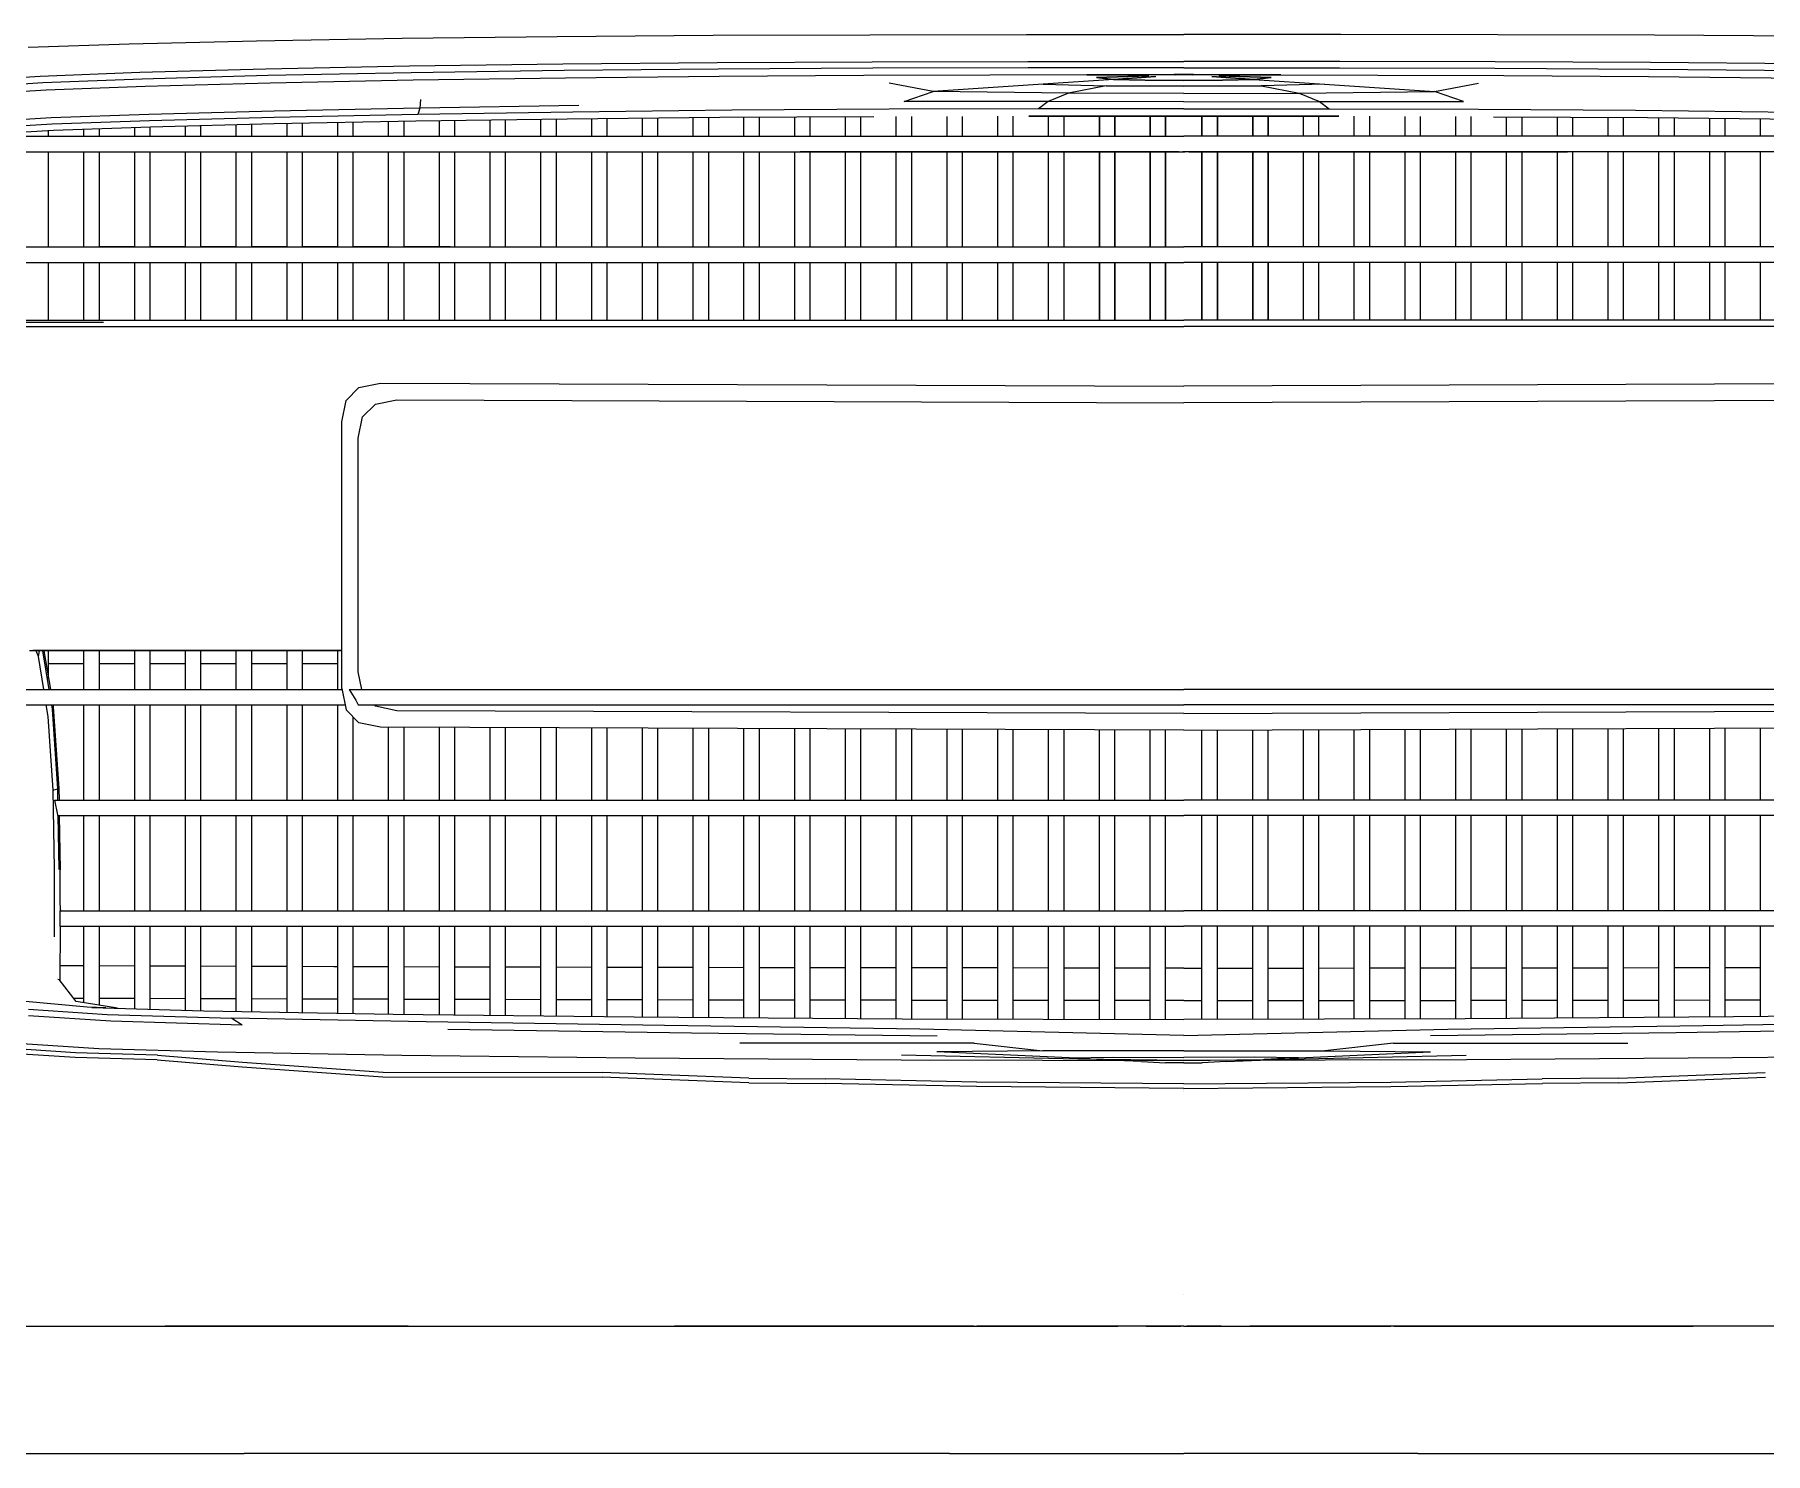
# Model space of a CAD drawing. Header units: millimetres. Extents: x -974 to 1019, y -38 to 1439.
# Drawn here: x -299.3 to 185.6, y 170.8 to 568.2 of the extents above; entities that cross this region are included whole.
import ezdxf

# ---------------------------------------------------------------- set-up
doc = ezdxf.new("R2010")
doc.units = ezdxf.units.MM
doc.header["$MEASUREMENT"] = 0
for name, color, linetype, true_color in [('CITROEN C4  01', 7, 'Continuous', 0x9a0018), ('CITROEN C4  03', 7, 'Continuous', 0x191922), ('CITROEN C4  05', 7, 'Continuous', 0x0f0f12), ('CITROEN C4  07', 7, 'Continuous', 0xe6e6e6)]:
    doc.layers.add(name, color=color, linetype=linetype, true_color=true_color)

msp = doc.modelspace()

# ---------------------------------------------------------------- linework, layer by layer
at = {"layer": 'CITROEN C4  01', "linetype": 'Continuous'}
for p, q in [((-196.33, 567.22), (-152.9, 567.74)), ((-152.9, 567.74), (-109.22, 568.04)), ((-109.22, 568.04), (-65.37, 568.19)), ((-65.37, 568.19), (-21.41, 568.22)), ((-21.41, 568.22), (22.62, 568.21)), ((22.62, 568.21), (22.63, 568.21)), ((22.64, 568.21), (22.63, 568.21)), ((66.66, 568.22), (22.64, 568.21)), ((110.63, 568.19), (66.66, 568.22)), ((154.48, 568.04), (110.63, 568.19)), ((198.15, 567.74), (154.48, 568.04)), ((-301.19, 564.75), (-272.88, 565.68)), ((-272.88, 565.68), (-237.13, 566.52)), ((-237.13, 566.52), (-196.33, 567.22)), ((-297.79, 556.61), (-269.89, 557.67)), ((-269.89, 557.67), (-234.6, 558.64)), ((-234.6, 558.64), (-194.31, 559.45)), ((-194.31, 559.45), (-151.36, 560.06)), ((-150.98, 558.19), (-193.82, 557.56)), ((-151.36, 560.06), (-108.12, 560.44)), ((-107.84, 558.59), (-150.98, 558.19)), ((-108.12, 560.44), (-64.66, 560.64)), ((-64.48, 558.81), (-107.84, 558.59)), ((-64.66, 560.64), (-21.06, 560.72)), ((-20.97, 558.9), (-64.48, 558.81)), ((-21.06, 560.72), (22.62, 560.72)), ((22.62, 558.92), (-20.97, 558.9)), ((22.62, 560.72), (22.63, 560.72)), ((22.63, 558.92), (22.62, 558.92)), ((22.64, 560.72), (22.63, 560.72)), ((22.63, 558.92), (22.64, 558.92)), ((66.31, 560.72), (22.64, 560.72)), ((22.64, 558.92), (66.22, 558.9)), ((66.22, 558.9), (109.74, 558.81)), ((109.91, 560.64), (66.31, 560.72)), ((109.74, 558.81), (153.1, 558.59)), ((153.37, 560.44), (109.91, 560.64)), ((153.1, 558.59), (196.24, 558.19)), ((196.61, 560.06), (153.37, 560.44)), ((-315.94, 555.48), (-297.79, 556.61)), ((-297, 554.71), (-315.09, 553.57)), ((-269.18, 555.78), (-297, 554.71)), ((-234.01, 556.75), (-269.18, 555.78)), ((-193.82, 557.56), (-234.01, 556.75)), ((-285.52, 307.31), (-292.26, 307.33)), ((-271.29, 307.26), (-281.19, 307.3)), ((-257.07, 307.22), (-266.96, 307.25)), ((-242.84, 307.17), (-252.74, 307.2)), ((-228.62, 307.12), (-238.51, 307.16)), ((-215.51, 307.08), (-224.29, 307.11)), ((-214.39, 307.08), (-215.51, 307.08)), ((-200.17, 307.05), (-210.06, 307.07)), ((-185.95, 307.01), (-195.84, 307.04)), ((-171.72, 306.98), (-181.62, 307)), ((-157.5, 306.95), (-167.39, 306.97)), ((-143.27, 306.91), (-153.17, 306.94)), ((-129.05, 306.88), (-138.94, 306.9)), ((-114.82, 306.85), (-124.72, 306.87)), ((-100.6, 306.82), (-110.49, 306.84)), ((-86.38, 306.8), (-96.27, 306.81)), ((-72.15, 306.79), (-82.05, 306.8)), ((-57.93, 306.77), (-67.82, 306.78)), ((-43.7, 306.76), (-53.6, 306.77)), ((-29.48, 306.75), (-39.37, 306.76)), ((-15.25, 306.73), (-25.15, 306.74)), ((-1.03, 306.72), (-10.92, 306.73)), ((13.19, 306.7), (3.3, 306.71)), ((22.62, 306.7), (17.52, 306.7)), ((22.64, 306.7), (27.73, 306.7)), ((32.06, 306.7), (41.95, 306.71)), ((46.29, 306.72), (56.18, 306.73)), ((60.51, 306.73), (70.4, 306.74)), ((74.73, 306.75), (84.63, 306.76)), ((88.96, 306.76), (98.85, 306.77)), ((103.18, 306.77), (113.08, 306.78)), ((117.41, 306.79), (127.3, 306.8)), ((131.63, 306.8), (141.52, 306.81)), ((145.86, 306.82), (155.75, 306.84)), ((160.08, 306.85), (169.97, 306.87)), ((174.3, 306.88), (184.2, 306.9)), ((-285.52, 298.22), (-288.33, 298.23)), ((-271.29, 298.18), (-281.19, 298.21)), ((-257.07, 298.13), (-266.96, 298.16)), ((-242.84, 298.08), (-252.74, 298.12)), ((-228.62, 298.03), (-238.51, 298.07)), ((-217.57, 298), (-224.29, 298.02)), ((-214.39, 297.99), (-217.57, 298)), ((-200.17, 297.96), (-210.06, 297.98)), ((-185.95, 297.92), (-195.84, 297.95)), ((-171.72, 297.89), (-181.62, 297.91)), ((-157.5, 297.85), (-167.39, 297.88)), ((-143.27, 297.82), (-153.17, 297.84)), ((-129.05, 297.79), (-138.94, 297.81)), ((-114.82, 297.75), (-124.72, 297.78)), ((-100.8, 297.72), (-110.49, 297.74)), ((-100.6, 297.72), (-100.8, 297.72)), ((-86.38, 297.71), (-96.27, 297.71)), ((-72.15, 297.69), (-82.05, 297.7)), ((-57.93, 297.68), (-67.82, 297.69)), ((-43.7, 297.66), (-53.6, 297.67)), ((-29.48, 297.65), (-39.37, 297.66)), ((-15.25, 297.64), (-25.15, 297.64)), ((-1.03, 297.62), (-10.92, 297.63)), ((13.19, 297.61), (3.3, 297.62)), ((22.62, 297.6), (17.52, 297.6)), ((22.64, 297.6), (27.73, 297.6)), ((32.06, 297.61), (41.95, 297.62)), ((46.29, 297.62), (56.18, 297.63)), ((60.51, 297.64), (70.4, 297.64)), ((74.73, 297.65), (84.63, 297.66)), ((88.96, 297.66), (98.85, 297.67)), ((103.18, 297.68), (113.08, 297.69)), ((117.41, 297.69), (127.3, 297.7)), ((131.63, 297.71), (141.52, 297.71)), ((145.86, 297.72), (146.06, 297.72)), ((146.06, 297.72), (155.75, 297.74)), ((160.08, 297.75), (169.97, 297.78)), ((174.3, 297.79), (184.2, 297.81)), ((-287.95, 281.68), (-308.69, 283.01)), ((-287.87, 282.99), (-308.6, 284.32)), ((-264.99, 280.99), (-287.95, 281.68)), ((-264.95, 282.3), (-287.91, 282.99)), ((-264.88, 282.3), (-241.11, 280.31)), ((-264.99, 280.99), (-241.22, 279.01)), ((-241.22, 279.01), (-201.77, 276.23)), ((-241.13, 280.31), (-201.68, 277.53)), ((-201.77, 277.53), (-140.35, 277.46)), ((-99.22, 275.86), (-140.3, 277.46)), ((144.48, 275.86), (185.55, 277.46)), ((-201.77, 276.23), (-140.35, 276.16)), ((-99.27, 274.56), (-140.35, 276.16)), ((-99.27, 275.86), (-77.83, 275.71)), ((-99.27, 274.56), (-77.84, 274.4)), ((-35.42, 273.49), (-77.84, 274.4)), ((-35.39, 274.79), (-77.81, 275.71)), ((22.62, 272.95), (-35.42, 273.49)), ((22.63, 274.26), (-35.41, 274.79)), ((22.62, 274.26), (80.66, 274.79)), ((22.62, 272.95), (22.63, 272.95)), ((22.63, 272.66), (22.62, 272.66)), ((22.63, 272.22), (22.62, 272.22)), ((22.64, 272.95), (22.63, 272.95)), ((22.63, 272.66), (22.64, 272.66)), ((22.63, 272.22), (22.64, 272.22)), ((22.64, 272.95), (80.68, 273.49)), ((80.65, 274.79), (123.06, 275.71)), ((80.68, 273.49), (123.09, 274.4)), ((144.52, 275.86), (123.08, 275.71)), ((144.53, 274.56), (123.09, 274.4)), ((144.53, 274.56), (185.6, 276.16)), ((22.62, 215.15), (22.63, 215.15)), ((22.64, 215.15), (22.63, 215.15)), ((-314.57, 206.42), (-262.3, 206.42)), ((-194.64, 206.42), (-262.72, 206.42)), ((-262.3, 206.42), (-198.11, 206.42)), ((-209.86, 206.42), (-201.23, 206.42)), ((-198.11, 206.42), (-126.05, 206.42)), ((-136.49, 206.42), (-126.05, 206.42)), ((-126.05, 206.42), (-52.17, 206.42)), ((-48.1, 206.42), (-120.1, 206.42)), ((-44.66, 206.42), (-55.83, 206.42)), ((-52.17, 206.42), (4.11, 206.42)), ((-36.21, 206.42), (-48.1, 206.42)), ((-36.21, 206.42), (-36.21, 206.42)), ((-36.21, 206.42), (-36.21, 206.42)), ((22.62, 206.42), (-35.37, 206.42)), ((22.62, 206.42), (-10.3, 206.42)), ((12.4, 206.42), (11.49, 206.42)), ((12.12, 206.42), (21.78, 206.42)), ((22.62, 206.42), (22.63, 206.42)), ((22.64, 206.42), (22.63, 206.42)), ((22.64, 206.42), (80.63, 206.42)), ((22.64, 206.42), (55.56, 206.42)), ((33.13, 206.42), (23.47, 206.42)), ((32.86, 206.42), (33.76, 206.42)), ((97.42, 206.42), (41.15, 206.42)), ((81.46, 206.42), (81.47, 206.42)), ((81.47, 206.42), (81.47, 206.42)), ((81.47, 206.42), (93.36, 206.42)), ((89.92, 206.42), (101.08, 206.42)), ((93.36, 206.42), (165.35, 206.42)), ((171.3, 206.42), (97.42, 206.42)), ((243.36, 206.42), (171.3, 206.42)), ((181.75, 206.42), (171.3, 206.42)), ((-307, 170.75), (-240.59, 170.75)), ((-174.5, 170.75), (-240.59, 170.75)), ((-108.66, 170.75), (-174.5, 170.75)), ((-42.98, 170.75), (-108.66, 170.75)), ((88.24, 170.75), (153.92, 170.75)), ((153.92, 170.75), (219.76, 170.75))]:
    msp.add_line(p, q, dxfattribs=at)
at = {"layer": 'CITROEN C4  01', "linetype": 'Continuous', "flags": 128}
for points in [[(22.62, 280.12), (21.24, 280.13), (19.01, 280.15), (18.27, 280.18), (17.5, 280.19), (17.5, 280.19)], [(22.64, 280.12), (24.02, 280.13), (26.24, 280.15), (26.98, 280.18), (27.76, 280.19), (27.76, 280.19)], [(-42.98, 170.75), (22.62, 170.75), (22.63, 170.75)], [(88.24, 170.75), (22.64, 170.75), (22.63, 170.75)]]:
    msp.add_lwpolyline(points, dxfattribs=at)
at = {"layer": 'CITROEN C4  03', "linetype": 'Continuous'}
for p, q in [((-268.41, 553.68), (-296.14, 552.63)), ((-233.34, 554.63), (-268.41, 553.68)), ((-193.28, 555.43), (-233.34, 554.63)), ((-150.56, 556.06), (-193.28, 555.43)), ((-107.53, 556.48), (-150.56, 556.06)), ((-67, 556.74), (-107.53, 556.48)), ((-31.74, 556.88), (-67, 556.74)), ((-47.6, 552.3), (-59.91, 554.62)), ((-16.78, 554.34), (-47.6, 552.3)), ((-4.56, 556.95), (-31.74, 556.88)), ((2.92, 555.67), (-16.78, 554.34)), ((-16.78, 554.34), (0.88, 553.87)), ((0.88, 553.87), (-9.71, 551.84)), ((11.75, 557), (-4.56, 556.95)), ((-4.54, 556.95), (11.76, 557)), ((-1.84, 556.23), (12.84, 556.7)), ((2.92, 555.67), (-1.84, 556.23)), ((12.85, 556.7), (-1.82, 556.23)), ((-1.82, 556.23), (2.94, 555.67)), ((0.88, 553.87), (22.62, 553.79)), ((22.64, 553.79), (0.9, 553.87)), ((2.92, 555.67), (14.74, 556.47)), ((11.75, 555.43), (2.92, 555.67)), ((14.76, 556.47), (2.94, 555.67)), ((2.94, 555.67), (11.77, 555.43)), ((19.9, 557.02), (11.75, 557)), ((22.62, 555.39), (11.75, 555.43)), ((11.76, 557), (19.92, 557.02)), ((11.77, 555.43), (22.64, 555.39)), ((22.62, 557.03), (19.9, 557.02)), ((19.92, 557.02), (22.64, 557.03)), ((20.17, 556.94), (22.62, 557.02)), ((22.64, 557.02), (20.19, 556.94)), ((22.62, 557.02), (22.62, 557.03)), ((25.34, 557.02), (22.62, 557.03)), ((22.62, 557.02), (25.07, 556.94)), ((22.62, 557), (22.62, 557.01)), ((33.49, 555.43), (22.62, 555.39)), ((22.62, 553.79), (44.35, 553.87)), ((22.64, 557.02), (22.64, 557.03)), ((22.64, 557.03), (25.35, 557.02)), ((25.08, 556.94), (22.64, 557.02)), ((22.64, 557), (22.64, 557.01)), ((22.64, 555.39), (33.5, 555.43)), ((44.37, 553.87), (22.64, 553.79)), ((33.49, 557), (25.34, 557.02)), ((25.35, 557.02), (33.51, 557)), ((30.5, 556.47), (42.32, 555.67)), ((42.33, 555.67), (30.51, 556.47)), ((32.4, 556.7), (47.08, 556.23)), ((47.09, 556.23), (32.42, 556.7)), ((49.8, 556.95), (33.49, 557)), ((42.32, 555.67), (33.49, 555.43)), ((33.5, 555.43), (42.33, 555.67)), ((33.51, 557), (49.81, 556.95)), ((47.08, 556.23), (42.32, 555.67)), ((42.33, 555.67), (47.09, 556.23)), ((42.33, 555.67), (62.03, 554.34)), ((62.03, 554.34), (44.37, 553.87)), ((44.37, 553.87), (54.96, 551.84)), ((49.81, 556.95), (76.99, 556.88)), ((62.03, 554.34), (92.86, 552.3)), ((76.99, 556.88), (112.25, 556.74)), ((92.86, 552.3), (105.16, 554.62)), ((112.25, 556.74), (152.79, 556.48)), ((152.79, 556.48), (195.81, 556.06)), ((-296.14, 552.63), (-314.18, 551.5)), ((-191.24, 550), (-191.44, 547.65)), ((-146.89, 548.4), (-191.44, 547.65)), ((-55.72, 549.45), (-47.6, 552.3)), ((-15.41, 549.5), (-55.72, 549.45)), ((-9.71, 551.84), (-47.6, 552.3)), ((-15.41, 549.5), (-18.12, 547.43)), ((-9.71, 551.84), (-15.41, 549.5)), ((22.62, 549.43), (-15.41, 549.5)), ((22.62, 551.74), (-9.71, 551.84)), ((22.63, 549.43), (22.62, 549.43)), ((22.63, 549.43), (22.64, 549.43)), ((22.64, 551.74), (54.96, 551.84)), ((22.64, 549.43), (60.66, 549.5)), ((54.96, 551.84), (92.86, 552.3)), ((54.96, 551.84), (60.66, 549.5)), ((60.66, 549.5), (63.38, 547.43)), ((60.66, 549.5), (100.98, 549.45)), ((100.98, 549.45), (92.86, 552.3)), ((-294.75, 544.88), (-312.43, 543.83)), ((-294.42, 543.13), (-312.03, 542.09)), ((-267.36, 545.88), (-294.75, 544.88)), ((-267.11, 544.11), (-294.42, 543.13)), ((-232.26, 546.81), (-267.36, 545.88)), ((-232.25, 545.01), (-267.11, 544.11)), ((-232.22, 543.22), (-266.84, 542.34)), ((-191.44, 547.65), (-232.26, 546.81)), ((-192, 545.82), (-232.25, 545.01)), ((-192.55, 543.98), (-232.22, 543.22)), ((-150.14, 544.58), (-192.55, 543.98)), ((-191.44, 547.65), (-192, 545.82)), ((-148.52, 546.49), (-192, 545.82)), ((-107.32, 544.99), (-150.14, 544.58)), ((-103.96, 547.02), (-148.52, 546.49)), ((-64.18, 545.23), (-107.32, 544.99)), ((-59.95, 547.34), (-103.96, 547.02)), ((-64.18, 545.23), (-64.18, 545.23)), ((-18.12, 547.43), (-59.95, 547.34)), ((22.62, 545.38), (-20.83, 545.35)), ((-20.83, 545.35), (22.62, 545.38)), ((22.62, 547.41), (-18.12, 547.43)), ((22.62, 545.38), (11.6, 545.37)), ((11.6, 545.37), (22.63, 545.38)), ((22.62, 545.38), (11.62, 545.37)), ((11.63, 545.37), (22.63, 545.38)), ((11.65, 545.37), (22.62, 545.38)), ((22.63, 545.38), (11.65, 545.37)), ((11.67, 545.37), (22.63, 545.38)), ((11.69, 545.37), (22.62, 545.38)), ((22.63, 545.38), (11.72, 545.37)), ((22.62, 545.38), (11.73, 545.37)), ((22.62, 545.38), (11.75, 545.37)), ((11.75, 545.37), (22.63, 545.38)), ((22.63, 547.41), (22.62, 547.41)), ((22.62, 545.38), (22.63, 545.38)), ((22.63, 545.38), (22.62, 545.38)), ((22.62, 545.38), (33.54, 545.37)), ((33.65, 545.37), (22.62, 545.38)), ((33.63, 545.37), (22.62, 545.38)), ((22.62, 545.38), (33.6, 545.37)), ((33.5, 545.37), (22.62, 545.38)), ((33.58, 545.37), (22.62, 545.38)), ((22.63, 547.41), (22.64, 547.41)), ((22.63, 545.38), (22.63, 545.38)), ((22.63, 545.38), (22.64, 545.38)), ((22.64, 547.41), (63.38, 547.43)), ((22.64, 545.38), (66.09, 545.35)), ((66.09, 545.35), (22.64, 545.38)), ((22.64, 545.38), (33.53, 545.37)), ((33.56, 545.37), (22.64, 545.38)), ((22.64, 545.38), (33.66, 545.37)), ((22.64, 545.38), (33.63, 545.37)), ((22.64, 545.38), (33.5, 545.37)), ((33.61, 545.37), (22.64, 545.38)), ((63.38, 547.43), (105.21, 547.34)), ((105.21, 547.34), (149.22, 547.02)), ((109.43, 545.23), (152.57, 544.99)), ((109.43, 545.23), (109.43, 545.23)), ((149.22, 547.02), (193.78, 546.49)), ((152.57, 544.99), (195.4, 544.58)), ((-294.07, 541.37), (-311.6, 540.36)), ((-266.84, 542.34), (-294.07, 541.37)), ((-306.01, 488.27), (-281.61, 488.27)), ((-304.33, 486.42), (-280.06, 486.42)), ((-280, 487.53), (-304.27, 487.53)), ((-281.61, 488.27), (-256.21, 488.27)), ((-280.06, 486.42), (-254.79, 486.42)), ((-256.21, 488.27), (-228.64, 488.27)), ((-254.79, 486.42), (-227.36, 486.42)), ((-228.64, 488.27), (-197.71, 488.27)), ((-227.36, 486.42), (-196.59, 486.42)), ((-197.71, 488.27), (-162.23, 488.27)), ((-196.59, 486.42), (-161.29, 486.42)), ((-162.23, 488.27), (-121.03, 488.27)), ((-161.29, 486.42), (-120.3, 486.42)), ((-121.03, 488.27), (-75.53, 488.27)), ((-120.3, 486.42), (-75.03, 486.42)), ((-75.53, 488.27), (-27.17, 488.27)), ((-75.03, 486.42), (-26.92, 486.42)), ((-27.17, 488.27), (22.62, 488.27)), ((-26.92, 486.42), (22.62, 486.42)), ((22.62, 488.27), (22.63, 488.27)), ((22.62, 486.42), (22.63, 486.42)), ((22.64, 488.27), (22.63, 488.27)), ((22.64, 486.42), (22.63, 486.42)), ((72.43, 488.27), (22.64, 488.27)), ((72.17, 486.42), (22.64, 486.42)), ((120.29, 486.42), (72.17, 486.42)), ((120.79, 488.27), (72.43, 488.27)), ((165.55, 486.42), (120.29, 486.42)), ((166.28, 488.27), (120.79, 488.27)), ((206.55, 486.42), (165.55, 486.42)), ((207.49, 488.27), (166.28, 488.27)), ((-268.8, 395.56), (-300.77, 395.56)), ((-267.97, 395.72), (-299.86, 395.72)), ((-298.27, 393.98), (-298.95, 395.56)), ((-298.27, 393.98), (-297.94, 395.56)), ((-296.78, 384.78), (-298.27, 393.98)), ((-297.09, 395.56), (-295.32, 384.78)), ((-296.76, 395.56), (-294.93, 384.78)), ((-232.92, 395.56), (-268.8, 395.56)), ((-232.2, 395.72), (-267.97, 395.72)), ((-213.27, 395.56), (-232.92, 395.56)), ((-213.27, 395.72), (-232.2, 395.72)), ((-295.41, 392.04), (-285.52, 392.04)), ((-281.19, 392.04), (-271.29, 392.04)), ((-266.96, 392.04), (-257.07, 392.04)), ((-252.74, 392.04), (-242.84, 392.04)), ((-238.51, 392.04), (-233.7, 392.04)), ((-233.7, 392.04), (-228.62, 392.04)), ((-224.29, 392.04), (-214.39, 392.04)), ((-295.54, 377.18), (-296.07, 380.42)), ((-294.61, 380.42), (-294.41, 379.2)), ((-294.41, 379.2), (-292.95, 356.9)), ((-294.19, 380.42), (-294.1, 379.87)), ((-294.1, 379.87), (-292.56, 357.01)), ((-294.17, 356.54), (-295.54, 377.18)), ((-294.17, 356.54), (-292.95, 356.9)), ((-293.74, 334.49), (-294.17, 356.54)), ((-292.56, 357.01), (-292.95, 356.9)), ((-292.95, 356.9), (-292.9, 353.78)), ((-292.56, 357.01), (-292.56, 357.01)), ((-292.56, 357), (-292.5, 353.78)), ((-292.82, 349.42), (-292.56, 334.29)), ((-292.43, 349.42), (-292.16, 334.22)), ((-292.16, 334.22), (-292.2, 336.49)), ((-293.81, 315.43), (-293.74, 334.49)), ((-292.16, 334.23), (-292.16, 334.22)), ((-292.16, 333.94), (-292.16, 334.22)), ((-292.15, 333.1), (-292.16, 333.94)), ((-292.15, 331.42), (-292.15, 333.1)), ((-292.14, 328.62), (-292.15, 331.42)), ((-292.14, 325.54), (-292.14, 328.62)), ((-292.13, 323.03), (-292.14, 325.54)), ((-292.13, 323.03), (-292.13, 323.18)), ((-292.13, 323.03), (-292.13, 322.78)), ((-292.13, 322.78), (-292.13, 323.03)), ((-292.16, 318.42), (-292.29, 303.28)), ((-292.83, 303.57), (-292.47, 303.5)), ((-292.47, 303.5), (-292.47, 303.5)), ((-287.66, 297.38), (-292.47, 303.5)), ((-292.47, 303.5), (-292.47, 303.5)), ((-292.47, 303.5), (-292.47, 303.5)), ((-284.62, 295.79), (-302.88, 297.4)), ((-287.66, 297.38), (-287.66, 297.38)), ((-287.66, 297.38), (-287.66, 297.38)), ((-276.16, 295.46), (-287.66, 297.38)), ((-287.66, 297.38), (-287.66, 297.38)), ((-301.09, 295.17), (-278.99, 293.75)), ((-301.05, 293.38), (-277.97, 291.91)), ((-279.43, 295.57), (-284.62, 295.79)), ((-283.28, 295.69), (-283.28, 295.69)), ((-283.28, 295.69), (-251.92, 294.69)), ((-283.28, 295.69), (-283.27, 295.69)), ((-278.99, 293.75), (-244.09, 292.7)), ((-277.97, 291.91), (-241.18, 290.77)), ((-251.92, 294.69), (-198.93, 293.78)), ((-189.61, 291.68), (-244.09, 292.7)), ((-244.09, 292.7), (-241.18, 290.77)), ((-198.93, 293.78), (-131.35, 293.03)), ((-122.91, 290.66), (-189.61, 291.68)), ((-131.35, 293.03), (-56.25, 292.53)), ((-56.25, 292.53), (22.62, 292.34)), ((22.62, 292.34), (22.63, 292.34)), ((22.64, 292.34), (22.63, 292.34)), ((101.5, 292.53), (22.64, 292.34)), ((176.6, 293.03), (101.5, 292.53)), ((168.16, 290.66), (234.86, 291.68)), ((244.18, 293.78), (176.6, 293.03)), ((-183.57, 289.6), (-115.28, 288.55)), ((-51.36, 289.64), (-122.91, 290.66)), ((-115.28, 288.55), (-46.46, 287.75)), ((22.62, 287.8), (-51.36, 289.64)), ((22.63, 287.8), (22.62, 287.8)), ((22.63, 287.8), (22.64, 287.8)), ((22.64, 287.8), (96.61, 289.64)), ((160.54, 288.55), (91.72, 287.75)), ((96.61, 289.64), (168.16, 290.66)), ((228.82, 289.6), (160.54, 288.55)), ((-302.8, 285.6), (-281.39, 284.19)), ((-281.39, 284.19), (-248.12, 283.2)), ((-248.12, 283.2), (-196.49, 282.29)), ((-196.49, 282.29), (-131.1, 281.55)), ((-131.1, 281.55), (-56.53, 281.05)), ((-36.13, 285.66), (-101.8, 285.67)), ((-7.03, 281.19), (-56.46, 282.29)), ((-16.89, 283.52), (-46.53, 283.22)), ((-9.48, 281.58), (-46.53, 283.22)), ((-36.13, 285.66), (-16.89, 283.52)), ((22.62, 283.5), (-16.89, 283.52)), ((-9.48, 281.58), (2.87, 281.71)), ((-7.03, 281.19), (-9.48, 281.58)), ((-9.48, 281.58), (0.09, 281.11)), ((2.87, 281.71), (22.62, 281.7)), ((22.63, 283.5), (22.62, 283.5)), ((22.63, 283.5), (22.64, 283.5)), ((22.64, 283.5), (62.14, 283.52)), ((42.39, 281.71), (22.64, 281.7)), ((54.74, 281.58), (42.39, 281.71)), ((54.74, 281.58), (45.17, 281.11)), ((52.28, 281.19), (101.72, 282.29)), ((52.28, 281.19), (54.74, 281.58)), ((54.74, 281.58), (91.79, 283.22)), ((81.39, 285.66), (62.14, 283.52)), ((62.14, 283.52), (91.79, 283.22)), ((81.39, 285.66), (147.06, 285.67)), ((176.35, 281.55), (101.79, 281.05)), ((241.74, 282.29), (176.35, 281.55)), ((-56.53, 281.05), (22.62, 280.86)), ((22.62, 280.86), (-7.03, 281.19)), ((-7.03, 281.19), (-7.03, 281.19)), ((10.77, 280.58), (1.23, 280.91)), ((10.77, 280.58), (10.77, 280.58)), ((10.77, 280.58), (17.5, 280.19)), ((22.62, 280.86), (22.63, 280.86)), ((22.64, 280.86), (22.63, 280.86)), ((22.64, 280.86), (52.28, 281.19)), ((101.79, 281.05), (22.64, 280.86)), ((34.49, 280.58), (27.76, 280.19)), ((34.49, 280.58), (44.02, 280.91)), ((34.49, 280.58), (34.49, 280.58)), ((52.28, 281.19), (52.28, 281.19))]:
    msp.add_line(p, q, dxfattribs=at)
at = {"layer": 'CITROEN C4  03', "linetype": 'Continuous', "flags": 128}
for points in [[(-293.79, 353.78), (-293.79, 353.78), (-292.93, 349.6), (-292.9, 349.42), (-292.9, 349.42)], [(-292.26, 322.78), (-292.26, 322.78), (-292.29, 318.57), (-292.3, 318.42), (-292.3, 318.42)]]:
    msp.add_lwpolyline(points, dxfattribs=at)
at = {"layer": 'CITROEN C4  05', "linetype": 'Continuous'}
for p, q in [((-228.62, 539.78), (-228.62, 543.29)), ((-224.29, 539.78), (-224.29, 543.37)), ((-214.39, 539.78), (-214.39, 543.56)), ((-210.06, 539.78), (-210.06, 543.65)), ((-200.17, 539.78), (-200.17, 543.84)), ((-195.84, 539.78), (-195.84, 543.92)), ((-185.95, 539.78), (-185.95, 544.08)), ((-181.62, 539.78), (-181.62, 544.14)), ((-171.72, 539.78), (-171.72, 544.28)), ((-167.39, 539.78), (-167.39, 544.34)), ((-157.5, 539.78), (-157.5, 544.48)), ((-153.17, 539.78), (-153.17, 544.54)), ((-143.27, 539.78), (-143.27, 544.65)), ((-138.94, 539.78), (-138.94, 544.69)), ((-129.05, 539.78), (-129.05, 544.78)), ((-124.72, 539.78), (-124.72, 544.82)), ((-114.82, 539.78), (-114.82, 544.92)), ((-110.49, 539.78), (-110.49, 544.96)), ((-100.6, 539.78), (-100.6, 545.03)), ((-96.27, 539.78), (-96.27, 545.05)), ((-86.38, 539.78), (-86.38, 545.11)), ((-82.05, 539.78), (-82.05, 545.13)), ((-72.15, 539.78), (-72.15, 545.19)), ((-67.82, 539.78), (-67.82, 545.21)), ((-57.93, 539.78), (-57.93, 545.25)), ((-53.6, 539.78), (-53.6, 545.26)), ((-43.7, 539.78), (-43.7, 545.29)), ((-39.37, 539.78), (-39.37, 545.3)), ((-29.48, 539.78), (-29.48, 545.33)), ((-25.15, 539.78), (-25.15, 545.34)), ((-15.25, 539.78), (-15.25, 545.36)), ((-10.92, 539.78), (-10.92, 545.36)), ((-1.03, 539.78), (-1.03, 545.37)), ((-1.01, 545.37), (-1.01, 539.78)), ((3.3, 539.78), (3.3, 545.37)), ((3.32, 545.37), (3.32, 539.78)), ((13.19, 539.78), (13.19, 545.38)), ((13.21, 545.38), (13.21, 539.78)), ((17.52, 539.78), (17.52, 545.38)), ((17.54, 545.38), (17.54, 539.78)), ((27.72, 545.38), (27.72, 539.78)), ((27.73, 539.78), (27.73, 545.38)), ((32.05, 545.38), (32.05, 539.78)), ((32.06, 539.78), (32.06, 545.38)), ((41.94, 545.37), (41.94, 539.78)), ((41.95, 539.78), (41.95, 545.37)), ((46.27, 545.37), (46.27, 539.78)), ((46.29, 539.78), (46.29, 545.37)), ((56.18, 539.78), (56.18, 545.36)), ((60.51, 539.78), (60.51, 545.36)), ((70.4, 539.78), (70.4, 545.34)), ((74.73, 539.78), (74.73, 545.33)), ((84.63, 539.78), (84.63, 545.3)), ((88.96, 539.78), (88.96, 545.29)), ((98.85, 539.78), (98.85, 545.26)), ((103.18, 539.78), (103.18, 545.25)), ((113.08, 539.78), (113.08, 545.21)), ((117.41, 539.78), (117.41, 545.19)), ((127.3, 539.78), (127.3, 545.13)), ((131.63, 539.78), (131.63, 545.11)), ((141.52, 539.78), (141.52, 545.05)), ((145.86, 539.78), (145.86, 545.03)), ((155.75, 539.78), (155.75, 544.96)), ((160.08, 539.78), (160.08, 544.92)), ((169.97, 539.78), (169.97, 544.82)), ((174.3, 539.78), (174.3, 544.78)), ((184.2, 539.78), (184.2, 544.69)), ((-317.12, 539.78), (-289.14, 539.78)), ((-295.41, 539.78), (-295.41, 541.29)), ((-289.14, 539.78), (-191.64, 539.78)), ((-285.52, 539.78), (-285.52, 541.68)), ((-281.19, 539.78), (-281.19, 541.83)), ((-271.29, 539.78), (-271.29, 542.18)), ((-266.96, 539.78), (-266.96, 542.34)), ((-257.07, 539.78), (-257.07, 542.59)), ((-252.74, 539.78), (-252.74, 542.7)), ((-242.84, 539.78), (-242.84, 542.95)), ((-238.51, 539.78), (-238.51, 543.06)), ((-191.64, 539.78), (-87.61, 539.78)), ((-87.61, 539.78), (22.62, 539.78)), ((22.62, 539.78), (22.63, 539.78)), ((22.64, 539.78), (22.63, 539.78)), ((132.86, 539.78), (22.64, 539.78)), ((236.9, 539.78), (132.86, 539.78)), ((-334.23, 535.42), (-289.14, 535.42)), ((-295.41, 535.42), (-285.52, 535.42)), ((-295.41, 508.78), (-295.41, 535.42)), ((-289.14, 535.42), (-191.64, 535.42)), ((-287.69, 535.42), (-200.17, 535.42)), ((-285.52, 508.78), (-285.52, 535.42)), ((-281.19, 508.78), (-281.19, 535.42)), ((-271.29, 508.78), (-271.29, 535.42)), ((-266.96, 508.78), (-266.96, 535.42)), ((-257.07, 508.78), (-257.07, 535.42)), ((-252.74, 508.78), (-252.74, 535.42)), ((-242.84, 508.78), (-242.84, 535.42)), ((-238.51, 508.78), (-238.51, 535.42)), ((-229.19, 535.42), (-228.62, 535.42)), ((-228.62, 508.78), (-228.62, 535.42)), ((-224.29, 535.42), (-214.39, 535.42)), ((-224.29, 508.78), (-224.29, 535.42)), ((-214.39, 508.78), (-214.39, 535.42)), ((-210.06, 535.42), (-200.17, 535.42)), ((-210.06, 508.78), (-210.06, 535.42)), ((-200.17, 508.78), (-200.17, 535.42)), ((-195.84, 535.42), (-185.95, 535.42)), ((-195.84, 508.78), (-195.84, 535.42)), ((-195.84, 535.42), (-185.95, 535.42)), ((-191.64, 535.42), (-87.61, 535.42)), ((-185.95, 508.78), (-185.95, 535.42)), ((-181.62, 535.42), (-171.72, 535.42)), ((-181.62, 508.78), (-181.62, 535.42)), ((-171.72, 508.78), (-171.72, 535.42)), ((-167.39, 535.42), (-157.5, 535.42)), ((-167.39, 508.78), (-167.39, 535.42)), ((-157.5, 508.78), (-157.5, 535.42)), ((-153.17, 535.42), (-143.27, 535.42)), ((-153.17, 508.78), (-153.17, 535.42)), ((-143.27, 508.78), (-143.27, 535.42)), ((-138.94, 535.42), (-129.05, 535.42)), ((-138.94, 508.78), (-138.94, 535.42)), ((-129.05, 508.78), (-129.05, 535.42)), ((-125.65, 535.42), (-84.87, 535.42)), ((-124.72, 508.78), (-124.72, 535.42)), ((-114.82, 508.78), (-114.82, 535.42)), ((-110.49, 508.78), (-110.49, 535.42)), ((-100.6, 508.78), (-100.6, 535.42)), ((-96.27, 508.78), (-96.27, 535.42)), ((-87.61, 535.42), (22.62, 535.42)), ((-86.38, 508.78), (-86.38, 535.42)), ((21.25, 535.42), (-84.87, 535.42)), ((-82.05, 508.78), (-82.05, 535.42)), ((-72.15, 508.78), (-72.15, 535.42)), ((-67.82, 508.78), (-67.82, 535.42)), ((-57.93, 508.78), (-57.93, 535.42)), ((-53.6, 508.78), (-53.6, 535.42)), ((-43.7, 508.78), (-43.7, 535.42)), ((-39.37, 508.78), (-39.37, 535.42)), ((-29.48, 508.78), (-29.48, 535.42)), ((-25.15, 508.78), (-25.15, 535.42)), ((-15.25, 508.78), (-15.25, 535.42)), ((-10.92, 508.78), (-10.92, 535.42)), ((-1.03, 508.78), (-1.03, 535.42)), ((-1.01, 535.42), (-1.01, 508.78)), ((3.3, 508.78), (3.3, 535.42)), ((3.32, 535.42), (3.32, 508.78)), ((13.19, 508.78), (13.19, 535.42)), ((13.21, 535.42), (13.21, 508.78)), ((17.52, 508.78), (17.52, 535.42)), ((17.54, 535.42), (17.54, 508.78)), ((22.64, 535.42), (22.38, 535.42)), ((22.62, 535.42), (22.63, 535.42)), ((22.62, 535.42), (22.88, 535.42)), ((22.64, 535.42), (22.63, 535.42)), ((132.86, 535.42), (22.64, 535.42)), ((24.01, 535.42), (130.12, 535.42)), ((27.72, 535.42), (27.72, 508.78)), ((27.73, 508.78), (27.73, 535.42)), ((32.05, 535.42), (32.05, 508.78)), ((32.06, 508.78), (32.06, 535.42)), ((41.94, 535.42), (41.94, 508.78)), ((41.95, 508.78), (41.95, 535.42)), ((46.27, 535.42), (46.27, 508.78)), ((46.29, 508.78), (46.29, 535.42)), ((56.18, 508.78), (56.18, 535.42)), ((60.51, 508.78), (60.51, 535.42)), ((70.4, 508.78), (70.4, 535.42)), ((74.73, 508.78), (74.73, 535.42)), ((84.63, 508.78), (84.63, 535.42)), ((88.96, 508.78), (88.96, 535.42)), ((98.85, 508.78), (98.85, 535.42)), ((103.18, 508.78), (103.18, 535.42)), ((113.08, 508.78), (113.08, 535.42)), ((117.41, 508.78), (117.41, 535.42)), ((127.3, 508.78), (127.3, 535.42)), ((170.91, 535.42), (130.12, 535.42)), ((131.63, 508.78), (131.63, 535.42)), ((236.9, 535.42), (132.86, 535.42)), ((141.52, 508.78), (141.52, 535.42)), ((145.86, 508.78), (145.86, 535.42)), ((155.75, 508.78), (155.75, 535.42)), ((160.08, 508.78), (160.08, 535.42)), ((169.97, 508.78), (169.97, 535.42)), ((184.2, 535.42), (174.3, 535.42)), ((174.3, 508.78), (174.3, 535.42)), ((184.2, 508.78), (184.2, 535.42)), ((-358.65, 504.42), (-289.14, 504.42)), ((-357.62, 508.78), (-289.14, 508.78)), ((-295.41, 504.42), (-290.46, 504.42)), ((-295.41, 488.27), (-295.41, 504.42)), ((-295.41, 504.42), (-289.71, 504.42)), ((-289.14, 508.78), (-191.64, 508.78)), ((-289.14, 504.42), (-191.64, 504.42)), ((-287.92, 508.78), (-275.85, 508.78)), ((-287.24, 504.42), (-285.52, 504.42)), ((-285.52, 488.27), (-285.52, 504.42)), ((-275.85, 508.78), (-281.19, 508.78)), ((-281.19, 504.42), (-277, 504.42)), ((-281.19, 488.27), (-281.19, 504.42)), ((-271.29, 508.78), (-275.85, 508.78)), ((-271.29, 488.27), (-271.29, 504.42)), ((-257.07, 508.78), (-266.96, 508.78)), ((-266.96, 488.27), (-266.96, 504.42)), ((-257.07, 488.27), (-257.07, 504.42)), ((-242.84, 508.78), (-252.74, 508.78)), ((-252.74, 488.27), (-252.74, 504.42)), ((-252.71, 504.42), (-242.84, 504.42)), ((-242.84, 488.27), (-242.84, 504.42)), ((-228.62, 508.78), (-238.51, 508.78)), ((-238.51, 504.42), (-228.62, 504.42)), ((-238.51, 488.27), (-238.51, 504.42)), ((-228.62, 488.27), (-228.62, 504.42)), ((-214.39, 508.78), (-224.29, 508.78)), ((-224.29, 504.42), (-214.39, 504.42)), ((-224.29, 488.27), (-224.29, 504.42)), ((-214.39, 488.27), (-214.39, 504.42)), ((-200.17, 508.78), (-210.06, 508.78)), ((-210.06, 504.42), (-200.17, 504.42)), ((-210.06, 488.27), (-210.06, 504.42)), ((-200.17, 488.27), (-200.17, 504.42)), ((-182.94, 508.78), (-195.84, 508.78)), ((-195.84, 504.42), (-191.64, 504.42)), ((-195.84, 488.27), (-195.84, 504.42)), ((-191.64, 508.78), (-87.61, 508.78)), ((-191.64, 504.42), (-182.94, 504.42)), ((-191.64, 504.42), (-87.61, 504.42)), ((-185.95, 488.27), (-185.95, 504.42)), ((-181.62, 488.27), (-181.62, 504.42)), ((-171.72, 488.27), (-171.72, 504.42)), ((-167.39, 488.27), (-167.39, 504.42)), ((-157.5, 488.27), (-157.5, 504.42)), ((-153.17, 488.27), (-153.17, 504.42)), ((-143.27, 488.27), (-143.27, 504.42)), ((-138.94, 488.27), (-138.94, 504.42)), ((-129.05, 488.27), (-129.05, 504.42)), ((-124.72, 488.27), (-124.72, 504.42)), ((-114.82, 488.27), (-114.82, 504.42)), ((-110.49, 488.27), (-110.49, 504.42)), ((-100.6, 488.27), (-100.6, 504.42)), ((-96.27, 488.27), (-96.27, 504.42)), ((-87.61, 508.78), (22.62, 508.78)), ((-87.61, 504.42), (22.62, 504.42)), ((-86.38, 488.27), (-86.38, 504.42)), ((-82.05, 488.27), (-82.05, 504.42)), ((-72.15, 488.27), (-72.15, 504.42)), ((-67.82, 488.27), (-67.82, 504.42)), ((-57.93, 488.27), (-57.93, 504.42)), ((-53.6, 488.27), (-53.6, 504.42)), ((-43.7, 488.27), (-43.7, 504.42)), ((-39.37, 488.27), (-39.37, 504.42)), ((-29.48, 488.27), (-29.48, 504.42)), ((-25.15, 488.27), (-25.15, 504.42)), ((-15.25, 488.27), (-15.25, 504.42)), ((-10.92, 488.27), (-10.92, 504.42)), ((-1.03, 488.27), (-1.03, 504.42)), ((-1.01, 504.42), (-1.01, 488.27)), ((3.3, 488.27), (3.3, 504.42)), ((3.32, 504.42), (3.32, 488.27)), ((13.19, 488.27), (13.19, 504.42)), ((13.21, 504.42), (13.21, 488.27)), ((17.52, 488.27), (17.52, 504.42)), ((17.54, 504.42), (17.54, 488.27)), ((22.62, 508.78), (22.63, 508.78)), ((22.62, 504.42), (22.63, 504.42)), ((22.64, 508.78), (22.63, 508.78)), ((22.64, 504.42), (22.63, 504.42)), ((132.86, 508.78), (22.64, 508.78)), ((132.86, 504.42), (22.64, 504.42)), ((27.72, 504.42), (27.72, 488.27)), ((27.73, 488.27), (27.73, 504.42)), ((32.05, 504.42), (32.05, 488.27)), ((32.06, 488.27), (32.06, 504.42)), ((41.94, 504.42), (41.94, 488.27)), ((41.95, 488.27), (41.95, 504.42)), ((46.27, 504.42), (46.27, 488.27)), ((46.29, 488.27), (46.29, 504.42)), ((56.18, 488.27), (56.18, 504.42)), ((60.51, 488.27), (60.51, 504.42)), ((70.4, 488.27), (70.4, 504.42)), ((74.73, 488.27), (74.73, 504.42)), ((84.63, 488.27), (84.63, 504.42)), ((88.96, 488.27), (88.96, 504.42)), ((98.85, 488.27), (98.85, 504.42)), ((103.18, 488.27), (103.18, 504.42)), ((113.08, 488.27), (113.08, 504.42)), ((117.41, 488.27), (117.41, 504.42)), ((127.3, 488.27), (127.3, 504.42)), ((131.63, 488.27), (131.63, 504.42)), ((236.9, 508.78), (132.86, 508.78)), ((236.9, 504.42), (132.86, 504.42)), ((141.52, 488.27), (141.52, 504.42)), ((145.86, 488.27), (145.86, 504.42)), ((155.75, 488.27), (155.75, 504.42)), ((160.08, 488.27), (160.08, 504.42)), ((169.97, 488.27), (169.97, 504.42)), ((174.3, 488.27), (174.3, 504.42)), ((184.2, 488.27), (184.2, 504.42)), ((-295.41, 387.61), (-295.41, 395.56)), ((-285.52, 384.78), (-285.52, 395.56)), ((-281.19, 384.78), (-281.19, 395.56)), ((-271.29, 384.78), (-271.29, 395.56)), ((-266.96, 384.78), (-266.96, 395.56)), ((-257.07, 384.78), (-257.07, 395.56)), ((-252.74, 384.78), (-252.74, 395.56)), ((-242.84, 384.78), (-242.84, 395.56)), ((-238.51, 384.78), (-238.51, 395.56)), ((-228.62, 384.78), (-228.62, 395.56)), ((-224.29, 384.78), (-224.29, 395.56)), ((-214.39, 384.78), (-214.39, 395.56)), ((-381.86, 384.78), (-289.14, 384.78)), ((-289.14, 384.78), (-213.21, 384.78)), ((-211.18, 384.78), (-191.64, 384.78)), ((-191.64, 384.78), (-87.61, 384.78)), ((-87.61, 384.78), (22.62, 384.78)), ((22.62, 384.78), (22.63, 384.78)), ((22.64, 384.78), (22.63, 384.78)), ((132.86, 384.78), (22.64, 384.78)), ((236.9, 384.78), (132.86, 384.78)), ((-381.86, 380.42), (-289.14, 380.42)), ((-289.14, 380.42), (-212.34, 380.42)), ((-285.52, 353.78), (-285.52, 380.42)), ((-281.19, 353.78), (-281.19, 380.42)), ((-271.29, 353.78), (-271.29, 380.42)), ((-266.96, 353.78), (-266.96, 380.42)), ((-257.07, 353.78), (-257.07, 380.42)), ((-252.74, 353.78), (-252.74, 380.42)), ((-242.84, 353.78), (-242.84, 380.42)), ((-238.51, 353.78), (-238.51, 380.42)), ((-228.62, 353.78), (-228.62, 380.42)), ((-224.29, 353.78), (-224.29, 380.42)), ((-214.39, 353.78), (-214.39, 380.42)), ((-208.65, 380.42), (-191.64, 380.42)), ((-191.64, 380.42), (-87.61, 380.42)), ((-87.61, 380.42), (22.62, 380.42)), ((22.62, 380.42), (22.63, 380.42)), ((22.64, 380.42), (22.63, 380.42)), ((132.86, 380.42), (22.64, 380.42)), ((236.9, 380.42), (132.86, 380.42)), ((-210.06, 353.78), (-210.06, 377.03)), ((-200.17, 353.78), (-200.17, 374.2)), ((-195.84, 353.78), (-195.84, 374.18)), ((-185.95, 353.78), (-185.95, 374.15)), ((-181.62, 353.78), (-181.62, 374.13)), ((-171.72, 353.78), (-171.72, 374.1)), ((-167.39, 353.78), (-167.39, 374.08)), ((-157.5, 353.78), (-157.5, 374.05)), ((-153.17, 353.78), (-153.17, 374.03)), ((-143.27, 353.78), (-143.27, 373.99)), ((-138.94, 353.78), (-138.94, 373.98)), ((-129.05, 353.78), (-129.05, 373.94)), ((-124.72, 353.78), (-124.72, 373.93)), ((-114.82, 353.78), (-114.82, 373.89)), ((-110.49, 353.78), (-110.49, 373.88)), ((-100.6, 353.78), (-100.6, 373.84)), ((-96.27, 353.78), (-96.27, 373.83)), ((-86.38, 353.78), (-86.38, 373.79)), ((-82.05, 353.78), (-82.05, 373.77)), ((-72.15, 353.78), (-72.15, 373.74)), ((-67.82, 353.78), (-67.82, 373.72)), ((-57.93, 353.78), (-57.93, 373.69)), ((-53.6, 353.78), (-53.6, 373.67)), ((-43.7, 353.78), (-43.7, 373.64)), ((-39.37, 353.78), (-39.37, 373.62)), ((-29.48, 353.78), (-29.48, 373.59)), ((-25.15, 353.78), (-25.15, 373.57)), ((-15.25, 353.78), (-15.25, 373.53)), ((-10.92, 353.78), (-10.92, 373.52)), ((-1.03, 353.78), (-1.03, 373.48)), ((3.3, 353.78), (3.3, 373.47)), ((13.19, 353.78), (13.19, 373.43)), ((17.52, 353.78), (17.52, 373.42)), ((27.73, 353.78), (27.73, 373.42)), ((32.06, 353.78), (32.06, 373.43)), ((41.95, 353.78), (41.95, 373.47)), ((46.29, 353.78), (46.29, 373.48)), ((56.18, 353.78), (56.18, 373.52)), ((60.51, 353.78), (60.51, 373.53)), ((70.4, 353.78), (70.4, 373.57)), ((74.73, 353.78), (74.73, 373.59)), ((84.63, 353.78), (84.63, 373.62)), ((88.96, 353.78), (88.96, 373.64)), ((98.85, 353.78), (98.85, 373.67)), ((103.18, 353.78), (103.18, 373.69)), ((113.08, 353.78), (113.08, 373.72)), ((117.41, 353.78), (117.41, 373.74)), ((127.3, 353.78), (127.3, 373.77)), ((131.63, 353.78), (131.63, 373.79)), ((141.52, 353.78), (141.52, 373.83)), ((145.86, 353.78), (145.86, 373.84)), ((155.75, 353.78), (155.75, 373.88)), ((160.08, 353.78), (160.08, 373.89)), ((169.97, 353.78), (169.97, 373.93)), ((174.3, 353.78), (174.3, 373.94)), ((184.2, 353.78), (184.2, 373.98)), ((-293.79, 353.78), (-289.14, 353.78)), ((-292.9, 349.42), (-289.14, 349.42)), ((-289.14, 353.78), (-191.64, 353.78)), ((-289.14, 349.42), (-191.64, 349.42)), ((-285.52, 322.78), (-285.52, 349.42)), ((-281.19, 322.78), (-281.19, 349.42)), ((-275.85, 349.42), (-271.29, 349.42)), ((-271.29, 322.78), (-271.29, 349.42)), ((-266.96, 349.42), (-257.07, 349.42)), ((-266.96, 322.78), (-266.96, 349.42)), ((-257.07, 322.78), (-257.07, 349.42)), ((-252.74, 349.42), (-242.84, 349.42)), ((-252.74, 322.78), (-252.74, 349.42)), ((-242.84, 322.78), (-242.84, 349.42)), ((-238.51, 349.42), (-182.94, 349.42)), ((-238.51, 322.78), (-238.51, 349.42)), ((-228.62, 322.78), (-228.62, 349.42)), ((-224.29, 322.78), (-224.29, 349.42)), ((-214.39, 322.78), (-214.39, 349.42)), ((-210.06, 322.78), (-210.06, 349.42)), ((-200.17, 322.78), (-200.17, 349.42)), ((-195.84, 322.78), (-195.84, 349.42)), ((-191.64, 353.78), (-87.61, 353.78)), ((-191.64, 349.42), (-87.61, 349.42)), ((-185.95, 322.78), (-185.95, 349.42)), ((-182.94, 349.42), (-84.87, 349.42)), ((-181.62, 322.78), (-181.62, 349.42)), ((-171.72, 322.78), (-171.72, 349.42)), ((-167.39, 322.78), (-167.39, 349.42)), ((-157.5, 322.78), (-157.5, 349.42)), ((-153.17, 322.78), (-153.17, 349.42)), ((-143.27, 322.78), (-143.27, 349.42)), ((-138.94, 322.78), (-138.94, 349.42)), ((-129.05, 322.78), (-129.05, 349.42)), ((-124.72, 322.78), (-124.72, 349.42)), ((-114.82, 322.78), (-114.82, 349.42)), ((-110.49, 322.78), (-110.49, 349.42)), ((-100.6, 322.78), (-100.6, 349.42)), ((-96.27, 322.78), (-96.27, 349.42)), ((-87.61, 353.78), (22.62, 353.78)), ((-87.61, 349.42), (22.62, 349.42)), ((-87.61, 349.42), (-84.87, 349.42)), ((-86.38, 322.78), (-86.38, 349.42)), ((-84.87, 349.42), (-69.3, 349.42)), ((-82.05, 322.78), (-82.05, 349.42)), ((-72.15, 322.78), (-72.15, 349.42)), ((-67.82, 322.78), (-67.82, 349.42)), ((-57.93, 322.78), (-57.93, 349.42)), ((-53.6, 322.78), (-53.6, 349.42)), ((-43.7, 322.78), (-43.7, 349.42)), ((-39.37, 322.78), (-39.37, 349.42)), ((-29.48, 322.78), (-29.48, 349.42)), ((-25.15, 322.78), (-25.15, 349.42)), ((-15.25, 322.78), (-15.25, 349.42)), ((-10.92, 322.78), (-10.92, 349.42)), ((-1.03, 322.78), (-1.03, 349.42)), ((3.3, 322.78), (3.3, 349.42)), ((13.19, 322.78), (13.19, 349.42)), ((17.52, 322.78), (17.52, 349.42)), ((22.62, 353.78), (22.63, 353.78)), ((22.62, 349.42), (22.63, 349.42)), ((22.64, 353.78), (22.63, 353.78)), ((22.64, 349.42), (22.63, 349.42)), ((132.86, 353.78), (22.64, 353.78)), ((132.86, 349.42), (22.64, 349.42)), ((27.73, 322.78), (27.73, 349.42)), ((32.06, 322.78), (32.06, 349.42)), ((41.95, 322.78), (41.95, 349.42)), ((46.29, 322.78), (46.29, 349.42)), ((56.18, 322.78), (56.18, 349.42)), ((60.51, 322.78), (60.51, 349.42)), ((70.4, 322.78), (70.4, 349.42)), ((74.73, 322.78), (74.73, 349.42)), ((84.63, 322.78), (84.63, 349.42)), ((88.96, 322.78), (88.96, 349.42)), ((98.85, 322.78), (98.85, 349.42)), ((103.18, 322.78), (103.18, 349.42)), ((113.08, 322.78), (113.08, 349.42)), ((130.12, 349.42), (114.56, 349.42)), ((117.41, 322.78), (117.41, 349.42)), ((127.3, 322.78), (127.3, 349.42)), ((228.2, 349.42), (130.12, 349.42)), ((132.86, 349.42), (130.12, 349.42)), ((131.63, 322.78), (131.63, 349.42)), ((236.9, 353.78), (132.86, 353.78)), ((236.9, 349.42), (132.86, 349.42)), ((141.52, 322.78), (141.52, 349.42)), ((145.86, 322.78), (145.86, 349.42)), ((155.75, 322.78), (155.75, 349.42)), ((160.08, 322.78), (160.08, 349.42)), ((169.97, 322.78), (169.97, 349.42)), ((174.3, 322.78), (174.3, 349.42)), ((184.2, 322.78), (184.2, 349.42)), ((-292.26, 322.78), (-289.14, 322.78)), ((-289.14, 322.78), (-191.64, 322.78)), ((-191.64, 322.78), (-87.61, 322.78)), ((-87.61, 322.78), (22.62, 322.78)), ((22.62, 322.78), (22.63, 322.78)), ((22.64, 322.78), (22.63, 322.78)), ((132.86, 322.78), (22.64, 322.78)), ((236.9, 322.78), (132.86, 322.78)), ((-292.3, 318.42), (-289.14, 318.42)), ((-289.14, 318.42), (-285.52, 318.42)), ((-289.14, 318.42), (-191.64, 318.42)), ((-285.52, 297.02), (-285.52, 318.42)), ((-281.19, 318.42), (-275.85, 318.42)), ((-281.19, 296.3), (-281.19, 318.42)), ((-275.85, 318.42), (-271.29, 318.42)), ((-271.29, 295.31), (-271.29, 318.42)), ((-266.96, 318.42), (-257.07, 318.42)), ((-266.96, 295.17), (-266.96, 318.42)), ((-257.07, 294.85), (-257.07, 318.42)), ((-252.74, 318.42), (-242.84, 318.42)), ((-252.74, 294.72), (-252.74, 318.42)), ((-242.84, 294.53), (-242.84, 318.42)), ((-238.51, 318.42), (-228.62, 318.42)), ((-238.51, 294.46), (-238.51, 318.42)), ((-228.62, 294.29), (-228.62, 318.42)), ((-224.29, 318.42), (-214.39, 318.42)), ((-224.29, 294.21), (-224.29, 318.42)), ((-214.39, 294.04), (-214.39, 318.42)), ((-210.06, 318.42), (-191.64, 318.42)), ((-210.06, 293.97), (-210.06, 318.42)), ((-200.17, 293.8), (-200.17, 318.42)), ((-195.84, 293.74), (-195.84, 318.42)), ((-191.64, 318.42), (-182.94, 318.42)), ((-191.64, 318.42), (-87.61, 318.42)), ((-185.95, 293.63), (-185.95, 318.42)), ((-181.62, 293.59), (-181.62, 318.42)), ((-171.72, 293.48), (-171.72, 318.42)), ((-167.39, 293.43), (-167.39, 318.42)), ((-157.5, 293.32), (-157.5, 318.42)), ((-153.17, 293.27), (-153.17, 318.42)), ((-143.27, 293.16), (-143.27, 318.42)), ((-138.94, 293.12), (-138.94, 318.42)), ((-129.05, 293.02), (-129.05, 318.42)), ((-124.72, 292.99), (-124.72, 318.42)), ((-114.82, 292.92), (-114.82, 318.42)), ((-110.49, 292.89), (-110.49, 318.42)), ((-100.6, 292.83), (-100.6, 318.42)), ((-96.27, 292.8), (-96.27, 318.42)), ((-87.61, 318.42), (22.62, 318.42)), ((-86.38, 292.73), (-86.38, 318.42)), ((-82.05, 292.7), (-82.05, 318.42)), ((-72.15, 292.64), (-72.15, 318.42)), ((-67.82, 292.61), (-67.82, 318.42)), ((-57.93, 292.54), (-57.93, 318.42)), ((-53.6, 292.52), (-53.6, 318.42)), ((-43.7, 292.5), (-43.7, 318.42)), ((-39.37, 292.49), (-39.37, 318.42)), ((-29.48, 292.47), (-29.48, 318.42)), ((-25.15, 292.46), (-25.15, 318.42)), ((-15.25, 292.43), (-15.25, 318.42)), ((-10.92, 292.42), (-10.92, 318.42)), ((-1.03, 292.4), (-1.03, 318.42)), ((3.3, 292.39), (3.3, 318.42)), ((13.19, 292.36), (13.19, 318.42)), ((17.52, 292.35), (17.52, 318.42)), ((22.62, 318.42), (22.63, 318.42)), ((22.64, 318.42), (22.63, 318.42)), ((132.86, 318.42), (22.64, 318.42)), ((27.73, 292.35), (27.73, 318.42)), ((32.06, 292.36), (32.06, 318.42)), ((41.95, 292.39), (41.95, 318.42)), ((46.29, 292.4), (46.29, 318.42)), ((56.18, 292.42), (56.18, 318.42)), ((60.51, 292.43), (60.51, 318.42)), ((70.4, 292.46), (70.4, 318.42)), ((74.73, 292.47), (74.73, 318.42)), ((84.63, 292.49), (84.63, 318.42)), ((88.96, 292.5), (88.96, 318.42)), ((98.85, 292.52), (98.85, 318.42)), ((103.18, 292.54), (103.18, 318.42)), ((113.08, 292.61), (113.08, 318.42)), ((117.41, 292.64), (117.41, 318.42)), ((127.3, 292.7), (127.3, 318.42)), ((131.63, 292.73), (131.63, 318.42)), ((236.9, 318.42), (132.86, 318.42)), ((141.52, 292.8), (141.52, 318.42)), ((145.86, 292.83), (145.86, 318.42)), ((155.75, 292.89), (155.75, 318.42)), ((160.08, 292.92), (160.08, 318.42)), ((169.97, 292.99), (169.97, 318.42)), ((174.3, 293.02), (174.3, 318.42)), ((184.2, 293.12), (184.2, 318.42))]:
    msp.add_line(p, q, dxfattribs=at)
at = {"layer": 'CITROEN C4  07', "linetype": 'Continuous'}
for p, q in [((-208.47, 469.35), (-202.46, 470.53)), ((-202.46, 470.53), (22.63, 469.72)), ((247.72, 470.53), (22.63, 469.72)), ((-213.27, 459.76), (-212.07, 465.76)), ((-212.07, 465.76), (-208.47, 469.35)), ((-203.85, 464.73), (-197.84, 465.91)), ((-197.84, 465.91), (22.63, 465.1)), ((243.1, 465.91), (22.63, 465.1)), ((-208.65, 455.14), (-207.45, 461.14)), ((-207.45, 461.14), (-203.85, 464.73)), ((-213.27, 385.05), (-213.27, 459.76)), ((-208.65, 389.67), (-208.65, 455.14)), ((-207.67, 384.78), (-208.65, 389.67)), ((-213.27, 385.05), (-212.07, 379.05)), ((-208.47, 375.43), (-212.07, 379.05)), ((-203.85, 380.05), (-204.22, 380.42)), ((-197.84, 378.82), (-203.85, 380.05)), ((22.63, 378.02), (-197.84, 378.82)), ((22.63, 378.02), (243.1, 378.82)), ((-202.46, 374.21), (-208.47, 375.43)), ((22.63, 373.4), (-202.46, 374.21)), ((22.63, 373.4), (247.72, 374.21))]:
    msp.add_line(p, q, dxfattribs=at)
at = {"layer": 'CITROEN C4  07', "linetype": 'Continuous', "flags": 128}
msp.add_lwpolyline([(-211.18, 384.78), (-211.18, 384.78), (-209.36, 381.75), (-209.03, 381.2), (-208.65, 380.42), (-208.65, 380.42)], dxfattribs=at)

doc.saveas('drawing.dxf')
